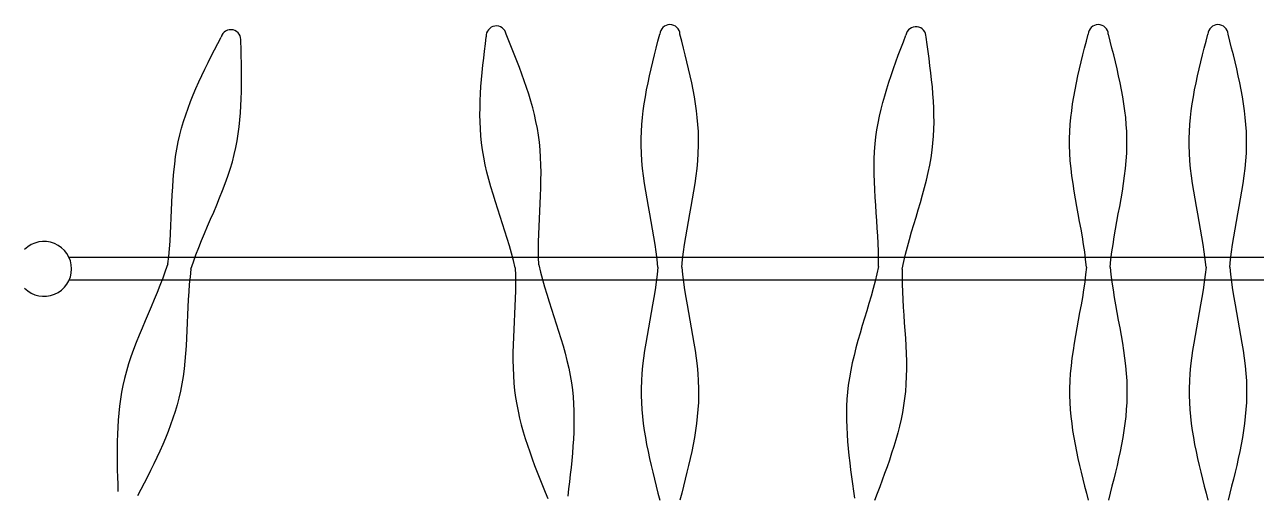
# Model space of a CAD drawing. Header units: inches. Extents: x 8.4 to 50.9, y 14.4 to 39.2.
# Drawn here: x 33.6 to 34.684, y 26.487 to 26.906 of the extents above; entities that cross this region are included whole.
import ezdxf

# ---------------------------------------------------------------- set-up
doc = ezdxf.new("R2010")
doc.units = ezdxf.units.IN
doc.header["$MEASUREMENT"] = 0
doc.layers.add('02', color=2, linetype='Continuous')

msp = doc.modelspace()

# ---------------------------------------------------------------- linework, layer by layer
at = {"layer": '02'}
for p, q in [((35.7405, 26.7005), (33.6387, 26.7005)), ((35.7405, 26.6805), (33.6387, 26.6805))]:
    msp.add_line(p, q, dxfattribs=at)
for centre, radius, start, end in [((34.1677, 26.8968), 0.0089, 3.3396, 176.6604), ((34.5448, 26.8968), 0.0089, 3.3396, 176.6604), ((34.6502, 26.8968), 0.0089, 3.3396, 176.6604), ((33.7811, 26.8923), 0.0089, 350.5484, 163.8691), ((34.0148, 26.8956), 0.0089, 10.9263, 184.247), ((34.3843, 26.895), 0.0089, 357.006, 170.3267), ((33.6167, 26.6905), 0.0242, 224.8975, 135.1025)]:
    msp.add_arc(centre, radius, start, end, dxfattribs=at)
for points in [[(33.7256, 26.6949), (33.7304, 26.7303), (33.7249, 26.8025), (33.7571, 26.8648), (33.7726, 26.8947)], [(34.0315, 26.6913), (34.0236, 26.7261), (33.9934, 26.7919), (34.0019, 26.8615), (34.006, 26.895)], [(34.0522, 26.6941), (34.0507, 26.7297), (34.0627, 26.8011), (34.0363, 26.8661), (34.0236, 26.8973)], [(34.1572, 26.6921), (34.154, 26.7276), (34.1327, 26.7968), (34.1503, 26.8647), (34.1588, 26.8973)], [(34.1781, 26.6921), (34.1813, 26.7276), (34.2026, 26.7968), (34.185, 26.8647), (34.1765, 26.8973)], [(34.3513, 26.6927), (34.3521, 26.7283), (34.3385, 26.7995), (34.3635, 26.865), (34.3755, 26.8965)], [(34.3721, 26.6904), (34.3792, 26.7253), (34.408, 26.7918), (34.398, 26.8612), (34.3932, 26.8945)], [(34.5344, 26.6921), (34.5312, 26.7276), (34.5099, 26.7968), (34.5275, 26.8647), (34.536, 26.8973)], [(34.5553, 26.6921), (34.5585, 26.7276), (34.5798, 26.7968), (34.5622, 26.8647), (34.5537, 26.8973)], [(34.6397, 26.6921), (34.6365, 26.7276), (34.6152, 26.7968), (34.6328, 26.8647), (34.6413, 26.8973)], [(34.6606, 26.6921), (34.6638, 26.7276), (34.6851, 26.7968), (34.6675, 26.8647), (34.6591, 26.8973)], [(33.746, 26.6903), (33.757, 26.7242), (33.7931, 26.787), (33.7909, 26.8571), (33.7899, 26.8908)], [(33.7256, 26.6949), (33.7146, 26.661), (33.6786, 26.5982), (33.6807, 26.5282), (33.6817, 26.4944)], [(33.746, 26.6903), (33.7413, 26.655), (33.7467, 26.5827), (33.7145, 26.5205), (33.699, 26.4905)], [(34.0315, 26.6913), (34.033, 26.6557), (34.0211, 26.5843), (34.0475, 26.5193), (34.0602, 26.4881)], [(34.0522, 26.6941), (34.0601, 26.6593), (34.0903, 26.5935), (34.0818, 26.5239), (34.0778, 26.4904)], [(34.1572, 26.6921), (34.154, 26.6566), (34.1327, 26.5873), (34.1503, 26.5195), (34.1588, 26.4868)], [(34.1781, 26.6921), (34.1813, 26.6566), (34.2026, 26.5873), (34.185, 26.5195), (34.1765, 26.4868)], [(34.3513, 26.6927), (34.3442, 26.6578), (34.3154, 26.5913), (34.3254, 26.5219), (34.3302, 26.4885)], [(34.3721, 26.6904), (34.3714, 26.6547), (34.3849, 26.5836), (34.3599, 26.5181), (34.3479, 26.4866)], [(34.5344, 26.6921), (34.5312, 26.6566), (34.5099, 26.5873), (34.5275, 26.5195), (34.536, 26.4868)], [(34.5553, 26.6921), (34.5585, 26.6566), (34.5798, 26.5873), (34.5622, 26.5195), (34.5537, 26.4868)], [(34.6397, 26.6921), (34.6365, 26.6566), (34.6152, 26.5873), (34.6328, 26.5195), (34.6413, 26.4868)], [(34.6606, 26.6921), (34.6638, 26.6566), (34.6851, 26.5873), (34.6675, 26.5195), (34.6591, 26.4868)]]:
    msp.add_open_spline(points, degree=3, knots=[290.891993, 290.891993, 290.891993, 290.891993, 438.265029, 574.903543, 574.903543, 574.903543, 574.903543], dxfattribs=at)

doc.saveas('drawing.dxf')
